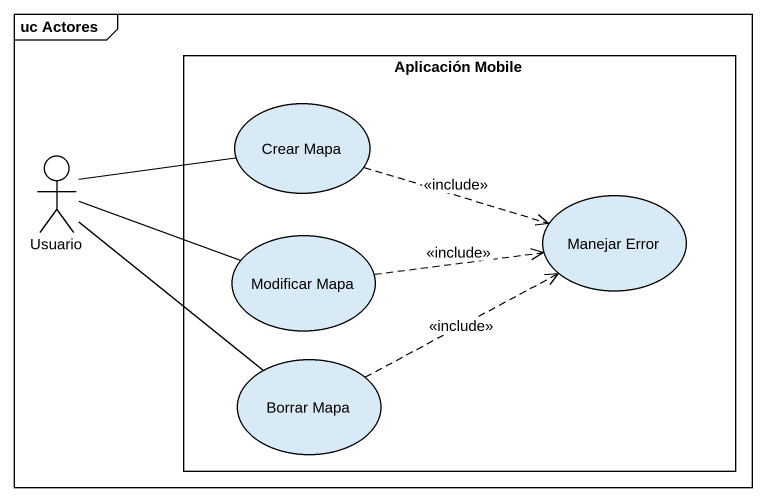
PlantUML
@startuml
mainframe uc Actores
rectangle "Aplicación Mobile" as Aplicación_Mobile {
  usecase "Crear Mapa" as Crear_Mapa
  usecase "Manejar Error" as Manejar_Error
  usecase "Modificar Mapa" as Modificar_Mapa
  usecase "Borrar Mapa" as Borrar_Mapa
}
actor Usuario
Crear_Mapa .right.> Manejar_Error : <<include>>
Usuario -right- Crear_Mapa
Usuario -right- Modificar_Mapa
Usuario -- Borrar_Mapa
Modificar_Mapa .right.> Manejar_Error : <<include>>
Borrar_Mapa .right.> Manejar_Error : <<include>>
@enduml
